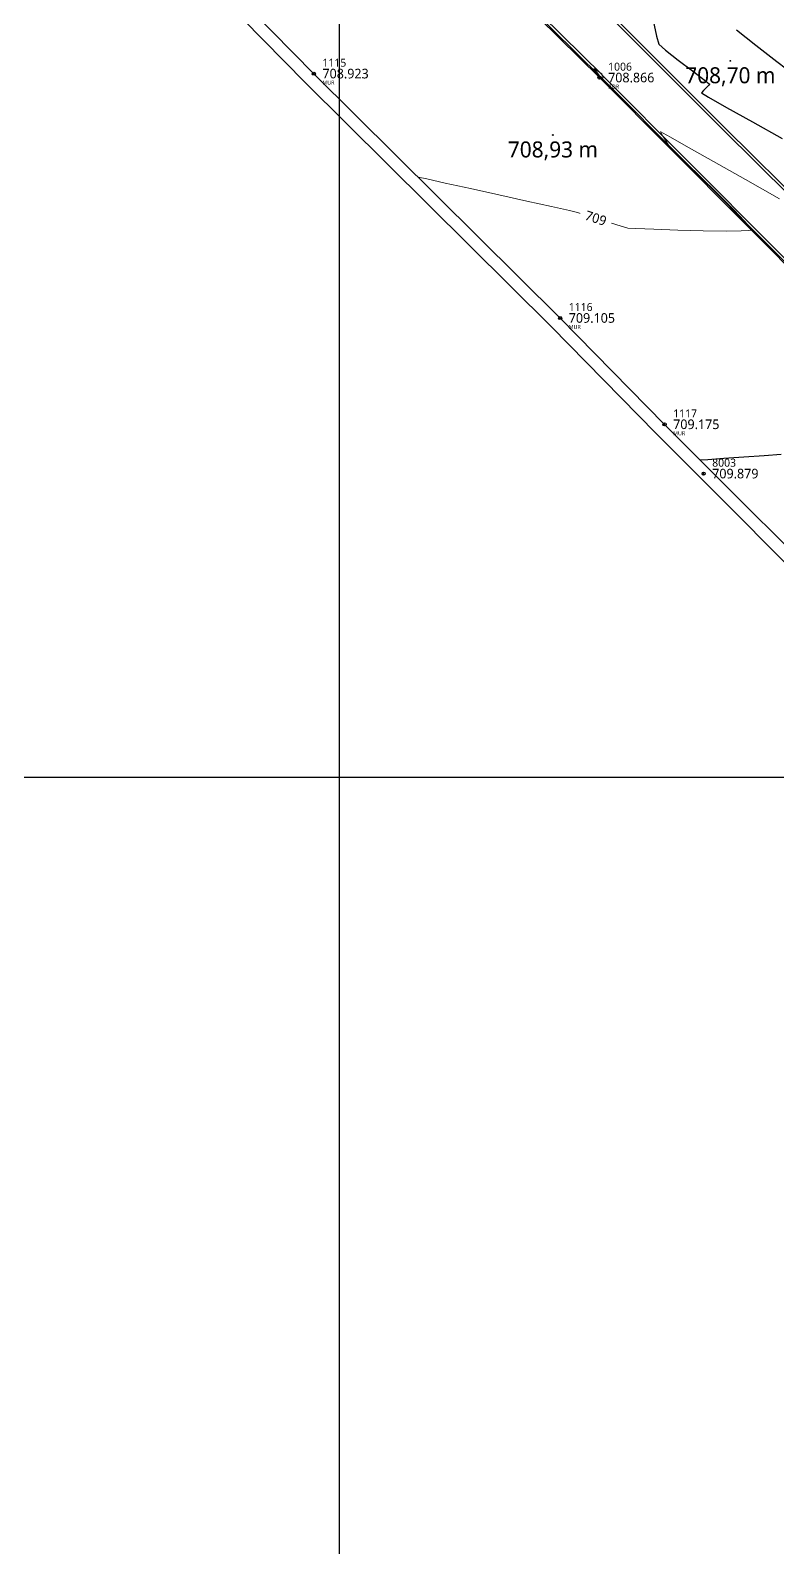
# Model space of a CAD drawing. Header units: metres. Extents: x 429510 to 429857, y 4467140 to 4467333.
# Drawn here: x 429558.4 to 429586.4, y 4467181.1 to 4467238 of the extents above; entities that cross this region are included whole.
import ezdxf

# ---------------------------------------------------------------- set-up
doc = ezdxf.new("R2010")
doc.units = ezdxf.units.M
doc.header["$LTSCALE"] = 4
doc.header["$PDMODE"] = 32
doc.header["$PDSIZE"] = 0.12
for name, color, linetype in [('C-ETIQ', 7, 'Continuous'), ('C-MARC', 7, 'Continuous'), ('C-PUNTOS', 7, 'Continuous'), ('C-SUPE-ETIQ_Curvas', 42, 'Continuous'), ('C-SUPE-ETIQ_Puntos', 92, 'Continuous'), ('C-TOPO-FEAT', 94, 'Continuous'), ('Cuadricula Coordenadas', 5, 'Continuous')]:
    doc.layers.add(name, color=color, linetype=linetype)
for name, color, linetype, lineweight, true_color in [('C-SUPE_CurvasMaestras', 48, 'Continuous', 18, 0x574100), ('TRIAL-BORDILLO', 232, 'Continuous', 9, 0xc70063), ('TRIAL-MURO HORMIGÓN', 251, 'Continuous', 13, 0x696969)]:
    doc.layers.add(name, color=color, linetype=linetype, lineweight=lineweight, true_color=true_color)
doc.layers.add('C-SUPE_CurvasNivel', color=42, linetype='Continuous', true_color=0xb38600)
doc.layers.add('TRIAL-ACERA', color=125, linetype='Continuous', lineweight=9)
doc.styles.get("Standard").update_dxf_attribs({"font": 'segoeuil.ttf'})
doc.styles.add('Trial_standard', font='segoeuisl.ttf')

# ---------------------------------------------------------------- blocks, each defined once
blk = doc.blocks.new('*U49')
at = {"color": 0, "linetype": 'ByBlock', "lineweight": -2, "transparency": 16777216}
blk.add_point((0, 0), dxfattribs=at)

msp = doc.modelspace()

# ---------------------------------------------------------------- linework, layer by layer
at = {"layer": 'C-MARC', "color": 7, "linetype": 'Continuous', "lineweight": -3}
for centre in [(429584.655, 4467236.853, 708.696), (429578.005, 4467234.074, 708.931)]:
    msp.add_circle(centre, 0.015, dxfattribs=at)
at = {"layer": 'C-SUPE_CurvasMaestras', "color": 48, "linetype": 'Continuous', "lineweight": 18, "true_color": 0x574100, "elevation": 709, "flags": 128}
msp.add_lwpolyline([(429579.787, 4467236.258), (429579.794, 4467236.251), (429579.83, 4467236.216), (429579.855, 4467236.193), (429579.907, 4467236.252), (429579.852, 4467236.295), (429579.835, 4467236.366), (429579.688, 4467236.47), (429579.537, 4467236.568), (429579.648, 4467236.424), (429579.763, 4467236.284), (429579.787, 4467236.258)], close=True, dxfattribs=at)
msp.add_lwpolyline([(429586.5, 4467231.682), (429585.228, 4467232.402), (429584.021, 4467233.084), (429583.003, 4467233.658), (429582.409, 4467233.99), (429582.134, 4467234.143), (429582.046, 4467234.19), (429582.034, 4467234.196), (429582.036, 4467234.187), (429582.059, 4467234.142), (429582.128, 4467234.025), (429582.246, 4467233.839), (429582.343, 4467233.694), (429582.472, 4467233.557), (429582.686, 4467233.339), (429582.823, 4467233.2), (429583.034, 4467232.996), (429583.53, 4467232.516), (429584.163, 4467231.895), (429584.788, 4467231.267), (429585.184, 4467230.848), (429585.371, 4467230.629), (429585.426, 4467230.544), (429585.429, 4467230.523), (429585.413, 4467230.512), (429585.324, 4467230.495), (429585.06, 4467230.479), (429584.518, 4467230.473), (429583.641, 4467230.484), (429582.682, 4467230.508), (429581.791, 4467230.539), (429581.117, 4467230.568), (429580.81, 4467230.587), (429580.565, 4467230.654), (429580.122, 4467230.791), (429579.613, 4467230.954), (429579.17, 4467231.095), (429578.925, 4467231.171), (429578.631, 4467231.238), (429577.958, 4467231.389), (429577.031, 4467231.594), (429575.974, 4467231.828), (429574.913, 4467232.063), (429573.972, 4467232.271), (429573.277, 4467232.425), (429572.951, 4467232.497)], dxfattribs=at)
at = {"layer": 'C-SUPE_CurvasNivel', "color": 42, "linetype": 'Continuous', "lineweight": -3, "true_color": 0xb38600, "flags": 128}
for points, elevation in [([(429581.763, 4467238.362), (429581.889, 4467237.78), (429581.98, 4467237.476), (429582.219, 4467237.258), (429582.694, 4467236.886), (429583.239, 4467236.474), (429583.614, 4467236.192), (429583.804, 4467236.047), (429583.867, 4467235.996), (429583.876, 4467235.987), (429583.873, 4467235.978), (429583.845, 4467235.944), (429583.769, 4467235.864), (429583.65, 4467235.742), (429583.572, 4467235.65), (429583.832, 4467235.498), (429584.515, 4467235.111), (429585.484, 4467234.566), (429586.598, 4467233.94)], 708.8), ([(429584.887, 4467238.017), (429585.615, 4467237.446), (429586.401, 4467236.836), (429587.119, 4467236.282)], 708.6), ([(429586.555, 4467222.092), (429585.926, 4467222.049), (429585.161, 4467221.995), (429584.408, 4467221.941), (429583.817, 4467221.899), (429583.537, 4467221.878)], 709.2)]:
    msp.add_lwpolyline(points, dxfattribs=dict(at, elevation=elevation))
at = {"layer": 'C-TOPO-FEAT', "color": 94, "linetype": 'Continuous', "lineweight": -3}
for points in [[(429595.933, 4467219.972, 709.248), (429579.753, 4467236.224, 708.866), (429575.201, 4467240.715, 708.724)], [(429595.968, 4467220.007, 709.388), (429579.788, 4467236.259, 709.006), (429575.236, 4467240.75, 708.864)]]:
    msp.add_polyline3d(points, dxfattribs=at)
at = {"layer": 'Cuadricula Coordenadas', "color": 8, "lineweight": -3}
for p, q in [((429570, 4467149.365), (429570, 4467326.644)), ((429519.62, 4467210), (429711.859, 4467210))]:
    msp.add_line(p, q, dxfattribs=at)
at = {"layer": 'TRIAL-ACERA', "lineweight": -3}
for points in [[(429596.984, 4467221.055), (429595.459, 4467222.703), (429593.508, 4467224.693), (429590.765, 4467228.088), (429584.451, 4467234.346), (429573.718, 4467245.094), (429564.082, 4467254.594)], [(429596.911, 4467220.987), (429595.386, 4467222.634), (429593.433, 4467224.627), (429590.691, 4467228.021), (429584.38, 4467234.275), (429573.648, 4467245.023), (429564.012, 4467254.523)]]:
    msp.add_lwpolyline(points, dxfattribs=at)
at = {"layer": 'TRIAL-BORDILLO', "lineweight": -3}
for points in [[(429543.792, 4467258.384), (429546.176, 4467260.342, 0.011158), (429550.98, 4467254.679, -0.058269), (429551.232, 4467254.318), (429555.503, 4467249.915), (429559.988, 4467245.58), (429564.359, 4467241.144), (429569.045, 4467236.373), (429578.277, 4467227.211), (429582.191, 4467223.225), (429589.619, 4467215.791), (429600.049, 4467205.319), (429605.765, 4467199.659), (429614.363, 4467190.812)], [(429639.044, 4467186.788, -0.085934), (429624.639, 4467192.046), (429623.452, 4467192.957), (429621.086, 4467194.893), (429620.353, 4467195.581), (429614.623, 4467201.433), (429611.065, 4467204.901), (429604.738, 4467211.184), (429595.933, 4467219.972), (429579.753, 4467236.224), (429575.201, 4467240.715)]]:
    msp.add_lwpolyline(points, format="xyb", dxfattribs=at)
for points in [[(429579.851, 4467236.324), (429575.3, 4467240.814)], [(429596.032, 4467220.071), (429579.852, 4467236.323)]]:
    msp.add_lwpolyline(points, dxfattribs=at)
at = {"layer": 'TRIAL-MURO HORMIGÓN', "lineweight": -3}
for points in [[(429614.363, 4467190.812), (429605.765, 4467199.659), (429600.049, 4467205.319), (429589.619, 4467215.791), (429582.191, 4467223.225), (429578.277, 4467227.211), (429569.045, 4467236.373), (429564.359, 4467241.144), (429559.988, 4467245.58)], [(429614.03, 4467190.488), (429605.435, 4467199.332), (429599.721, 4467204.99), (429589.29, 4467215.463), (429581.861, 4467222.898), (429577.948, 4467226.884), (429568.716, 4467236.046), (429564.028, 4467240.818), (429559.657, 4467245.254)]]:
    msp.add_lwpolyline(points, dxfattribs=at)

# ---------------------------------------------------------------- block references
at = {"layer": 'C-PUNTOS'}
for p in [(429569.045, 4467236.373, 708.923), (429579.753, 4467236.224, 708.866), (429578.277, 4467227.211, 709.105), (429582.191, 4467223.225, 709.175), (429583.654, 4467221.376, 709.879)]:
    msp.add_blockref('*U49', p, dxfattribs=at)

# ---------------------------------------------------------------- texts
at = {"layer": 'C-ETIQ', "color": 1, "linetype": 'ByBlock', "char_height": 0.36, "attachment_point": 4, "style": 'Trial_standard'}
for s, insert in [('708.923', (429569.366, 4467236.373, 708.923)), ('708.866', (429580.074, 4467236.224, 708.866)), ('709.105', (429578.598, 4467227.211, 709.105)), ('709.175', (429582.512, 4467223.225, 709.175)), ('709.879', (429583.975, 4467221.376, 709.879))]:
    msp.add_mtext(s, dxfattribs=dict(at, insert=insert))
at = {"layer": 'C-ETIQ', "linetype": 'ByBlock', "style": 'Trial_standard'}
for s, insert, char_height, attachment_point in [('1115', (429569.366, 4467236.631, 708.923), 0.3, 7), ('1006', (429580.074, 4467236.482, 708.866), 0.3, 7), ('MUR', (429569.366, 4467236.115, 708.923), 0.15, 1), ('BOR', (429580.074, 4467235.966, 708.866), 0.15, 1), ('1116', (429578.598, 4467227.47, 709.105), 0.3, 7), ('MUR', (429578.598, 4467226.952, 709.105), 0.15, 1), ('1117', (429582.512, 4467223.484, 709.175), 0.3, 7), ('MUR', (429582.512, 4467222.966, 709.175), 0.15, 1), ('8003', (429583.975, 4467221.634, 709.879), 0.3, 7)]:
    msp.add_mtext(s, dxfattribs=dict(at, insert=insert, char_height=char_height, attachment_point=attachment_point))
at = {"layer": 'C-SUPE-ETIQ_Puntos', "color": 92, "linetype": 'Continuous', "lineweight": -3, "char_height": 0.6, "attachment_point": 2}
for s, insert in [('708,70 m', (429584.655, 4467236.613, 708.696)), ('708,93 m', (429578.005, 4467233.834, 708.931))]:
    msp.add_mtext(s, dxfattribs=dict(at, insert=insert))

# ---------------------------------------------------------------- next in the draw order: texts
at = {"layer": 'C-SUPE-ETIQ_Curvas', "color": 42, "linetype": 'Continuous', "lineweight": -3, "insert": (429579.613, 4467230.954, 709), "char_height": 0.36, "width": 0.76574, "attachment_point": 5, "rotation": 342.2971, "style": 'Trial_standard', "bg_fill": 3, "box_fill_scale": 1.625, "bg_fill_color": 9, "bg_fill_true_color": 13158600, "bg_fill_transparency": 0}
msp.add_mtext('709', dxfattribs=at)

doc.saveas('drawing.dxf')
